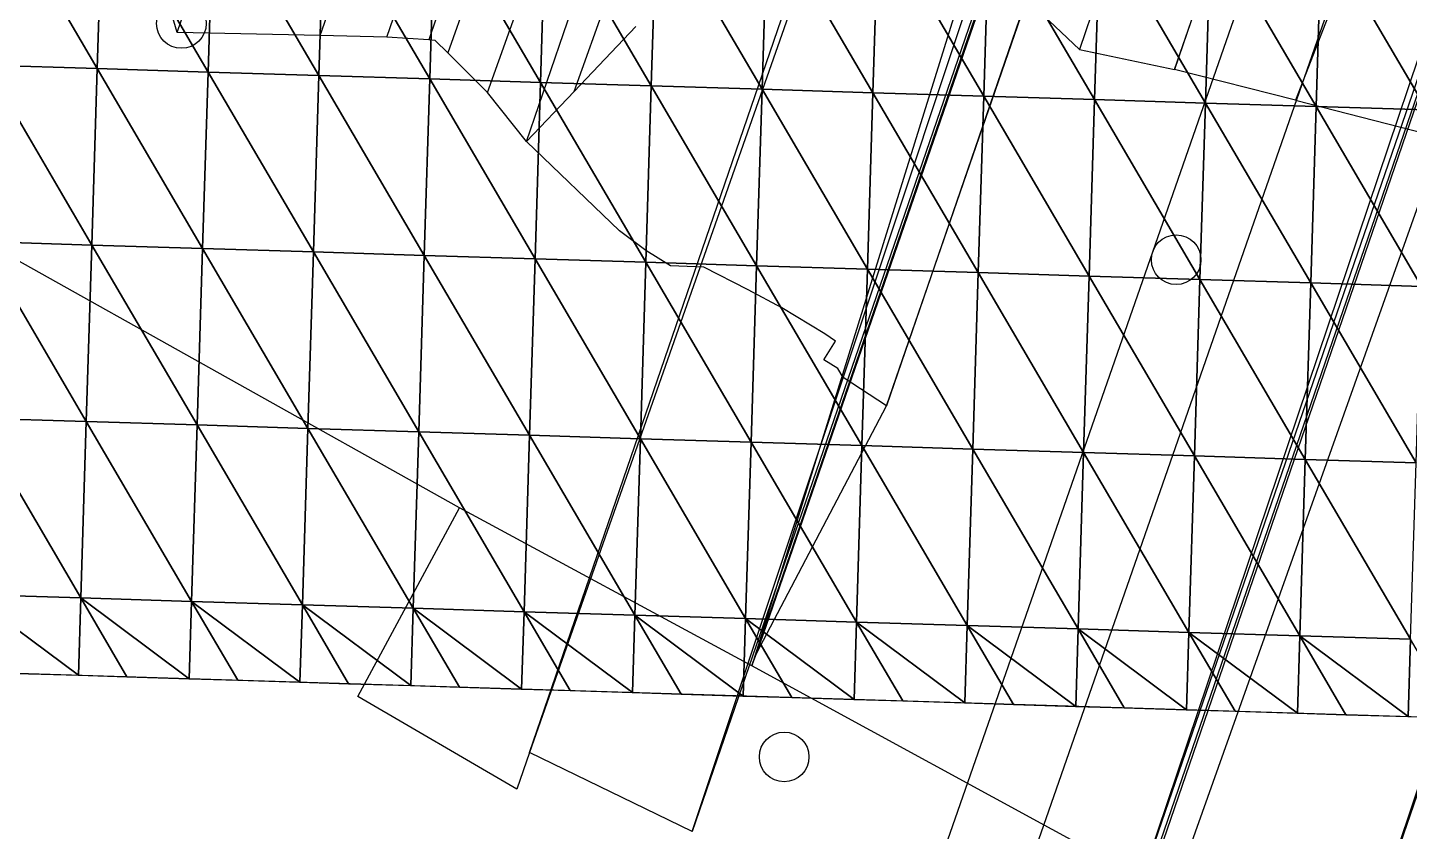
# Model space of a CAD drawing. Extents: x -1515 to 3065, y -1614 to 5536.
# Drawn here: x 19 to 617, y -1068 to -720 of the extents above; entities that cross this region are included whole.
import ezdxf

# ---------------------------------------------------------------- set-up
doc = ezdxf.new("R2010")
doc.units = 0
doc.header["$MEASUREMENT"] = 0
doc.layers.get('0').update_dxf_attribs({"linetype": 'CONTINUOUS'})
for name, color, linetype in [('0710400000', 7, 'CONTINUOUS'), ('___', 6, 'CONTINUOUS'), ('_______________', 7, 'CONTINUOUS'), ('GOOGLE_EARTH_SNAPSHOT', 72, 'CONTINUOUS'), ('GOOGLE_EARTH_TERRAIN', 142, 'CONTINUOUS'), ('N-RAION', 1, 'CONTINUOUS')]:
    doc.layers.add(name, color=color, linetype=linetype)

# ---------------------------------------------------------------- blocks, each defined once
blk = doc.blocks.new('GOOGLE_EARTH_TERRAIN')
at = {"color": 8}
mesh = blk.add_polyface(dxfattribs=at)
corners = [(48.98, -738.08, -0.96), (3.4, -660.24, -0.96), (1.02, -736.59, -0.96)]
mesh.append_faces([[corners[k] for k in face] for face in [(0, 1, 2)]], dxfattribs={"color": 8})
mesh = blk.add_polyface(dxfattribs=at)
corners = [(51.36, -661.73, -1.96), (3.4, -660.24, -0.96), (48.98, -738.08, -0.96)]
mesh.append_faces([[corners[k] for k in face] for face in [(0, 1, 2)]], dxfattribs={"color": 8})
mesh = blk.add_polyface(dxfattribs=at)
corners = [(96.94, -739.57, -1.96), (51.36, -661.73, -1.96), (48.98, -738.08, -0.96)]
mesh.append_faces([[corners[k] for k in face] for face in [(0, 1, 2)]], dxfattribs={"color": 8})
mesh = blk.add_polyface(dxfattribs=at)
corners = [(99.32, -663.23, -1.96), (51.36, -661.73, -1.96), (96.94, -739.57, -1.96)]
mesh.append_faces([[corners[k] for k in face] for face in [(0, 1, 2)]], dxfattribs={"color": 8})
mesh = blk.add_polyface(dxfattribs=at)
corners = [(144.9, -741.07, -2.96), (99.32, -663.23, -1.96), (96.94, -739.57, -1.96)]
mesh.append_faces([[corners[k] for k in face] for face in [(0, 1, 2)]], dxfattribs={"color": 8})
mesh = blk.add_polyface(dxfattribs=at)
corners = [(147.27, -664.72, -1.96), (99.32, -663.23, -1.96), (144.9, -741.07, -2.96)]
mesh.append_faces([[corners[k] for k in face] for face in [(0, 1, 2)]], dxfattribs={"color": 8})
mesh = blk.add_polyface(dxfattribs=at)
corners = [(192.86, -742.56, -2.96), (147.27, -664.72, -1.96), (144.9, -741.07, -2.96)]
mesh.append_faces([[corners[k] for k in face] for face in [(0, 1, 2)]], dxfattribs={"color": 8})
mesh = blk.add_polyface(dxfattribs=at)
corners = [(195.23, -666.21, -1.96), (147.27, -664.72, -1.96), (192.86, -742.56, -2.96)]
mesh.append_faces([[corners[k] for k in face] for face in [(0, 1, 2)]], dxfattribs={"color": 8})
mesh = blk.add_polyface(dxfattribs=at)
corners = [(240.82, -744.05, -2.96), (195.23, -666.21, -1.96), (192.86, -742.56, -2.96)]
mesh.append_faces([[corners[k] for k in face] for face in [(0, 1, 2)]], dxfattribs={"color": 8})
mesh = blk.add_polyface(dxfattribs=at)
corners = [(243.19, -667.7, -1.96), (195.23, -666.21, -1.96), (240.82, -744.05, -2.96)]
mesh.append_faces([[corners[k] for k in face] for face in [(0, 1, 2)]], dxfattribs={"color": 8})
mesh = blk.add_polyface(dxfattribs=at)
corners = [(288.77, -745.54, -1.96), (243.19, -667.7, -1.96), (240.82, -744.05, -2.96)]
mesh.append_faces([[corners[k] for k in face] for face in [(0, 1, 2)]], dxfattribs={"color": 8})
mesh = blk.add_polyface(dxfattribs=at)
corners = [(291.15, -669.19, -2.96), (243.19, -667.7, -1.96), (288.77, -745.54, -1.96)]
mesh.append_faces([[corners[k] for k in face] for face in [(0, 1, 2)]], dxfattribs={"color": 8})
mesh = blk.add_polyface(dxfattribs=at)
corners = [(336.73, -747.03, -1.96), (291.15, -669.19, -2.96), (288.77, -745.54, -1.96)]
mesh.append_faces([[corners[k] for k in face] for face in [(0, 1, 2)]], dxfattribs={"color": 8})
mesh = blk.add_polyface(dxfattribs=at)
corners = [(339.11, -670.68, -2.96), (291.15, -669.19, -2.96), (336.73, -747.03, -1.96)]
mesh.append_faces([[corners[k] for k in face] for face in [(0, 1, 2)]], dxfattribs={"color": 8})
mesh = blk.add_polyface(dxfattribs=at)
corners = [(384.69, -748.52, -0.96), (339.11, -670.68, -2.96), (336.73, -747.03, -1.96)]
mesh.append_faces([[corners[k] for k in face] for face in [(0, 1, 2)]], dxfattribs={"color": 8})
mesh = blk.add_polyface(dxfattribs=at)
corners = [(387.06, -672.18, -1.96), (339.11, -670.68, -2.96), (384.69, -748.52, -0.96)]
mesh.append_faces([[corners[k] for k in face] for face in [(0, 1, 2)]], dxfattribs={"color": 8})
mesh = blk.add_polyface(dxfattribs=at)
corners = [(432.65, -750.01, -0.96), (387.06, -672.18, -1.96), (384.69, -748.52, -0.96)]
mesh.append_faces([[corners[k] for k in face] for face in [(0, 1, 2)]], dxfattribs={"color": 8})
mesh = blk.add_polyface(dxfattribs=at)
corners = [(435.02, -673.67, -0.96), (387.06, -672.18, -1.96), (432.65, -750.01, -0.96)]
mesh.append_faces([[corners[k] for k in face] for face in [(0, 1, 2)]], dxfattribs={"color": 8})
mesh = blk.add_polyface(dxfattribs=at)
corners = [(480.61, -751.5, -0.96), (435.02, -673.67, -0.96), (432.65, -750.01, -0.96)]
mesh.append_faces([[corners[k] for k in face] for face in [(0, 1, 2)]], dxfattribs={"color": 8})
mesh = blk.add_polyface(dxfattribs=at)
corners = [(482.98, -675.16, -0.96), (435.02, -673.67, -0.96), (480.61, -751.5, -0.96)]
mesh.append_faces([[corners[k] for k in face] for face in [(0, 1, 2)]], dxfattribs={"color": 8})
mesh = blk.add_polyface(dxfattribs=at)
corners = [(528.57, -752.99, -1.96), (482.98, -675.16, -0.96), (480.61, -751.5, -0.96)]
mesh.append_faces([[corners[k] for k in face] for face in [(0, 1, 2)]], dxfattribs={"color": 8})
mesh = blk.add_polyface(dxfattribs=at)
corners = [(530.94, -676.64, 0.04), (482.98, -675.16, -0.96), (528.57, -752.99, -1.96)]
mesh.append_faces([[corners[k] for k in face] for face in [(0, 1, 2)]], dxfattribs={"color": 8})
mesh = blk.add_polyface(dxfattribs=at)
corners = [(576.53, -754.48, -1.96), (530.94, -676.64, 0.04), (528.57, -752.99, -1.96)]
mesh.append_faces([[corners[k] for k in face] for face in [(0, 1, 2)]], dxfattribs={"color": 8})
mesh = blk.add_polyface(dxfattribs=at)
corners = [(578.9, -678.13, -0.96), (530.94, -676.64, 0.04), (576.53, -754.48, -1.96)]
mesh.append_faces([[corners[k] for k in face] for face in [(0, 1, 2)]], dxfattribs={"color": 8})
mesh = blk.add_polyface(dxfattribs=at)
corners = [(624.49, -755.97, -1.96), (578.9, -678.13, -0.96), (576.53, -754.48, -1.96)]
mesh.append_faces([[corners[k] for k in face] for face in [(0, 1, 2)]], dxfattribs={"color": 8})
mesh = blk.add_polyface(dxfattribs=at)
corners = [(626.85, -679.62, -1.96), (578.9, -678.13, -0.96), (624.49, -755.97, -1.96)]
mesh.append_faces([[corners[k] for k in face] for face in [(0, 1, 2)]], dxfattribs={"color": 8})
mesh = blk.add_polyface(dxfattribs=at)
corners = [(46.6, -814.43, -1.96), (1.02, -736.59, -0.96), (-1.36, -812.93, -1.96)]
mesh.append_faces([[corners[k] for k in face] for face in [(0, 1, 2)]], dxfattribs={"color": 8})
mesh = blk.add_polyface(dxfattribs=at)
corners = [(48.98, -738.08, -0.96), (1.02, -736.59, -0.96), (46.6, -814.43, -1.96)]
mesh.append_faces([[corners[k] for k in face] for face in [(0, 1, 2)]], dxfattribs={"color": 8})
mesh = blk.add_polyface(dxfattribs=at)
corners = [(94.56, -815.92, -1.96), (48.98, -738.08, -0.96), (46.6, -814.43, -1.96)]
mesh.append_faces([[corners[k] for k in face] for face in [(0, 1, 2)]], dxfattribs={"color": 8})
mesh = blk.add_polyface(dxfattribs=at)
corners = [(96.94, -739.57, -1.96), (48.98, -738.08, -0.96), (94.56, -815.92, -1.96)]
mesh.append_faces([[corners[k] for k in face] for face in [(0, 1, 2)]], dxfattribs={"color": 8})
mesh = blk.add_polyface(dxfattribs=at)
corners = [(142.52, -817.41, -2.96), (96.94, -739.57, -1.96), (94.56, -815.92, -1.96)]
mesh.append_faces([[corners[k] for k in face] for face in [(0, 1, 2)]], dxfattribs={"color": 8})
mesh = blk.add_polyface(dxfattribs=at)
corners = [(144.9, -741.07, -2.96), (96.94, -739.57, -1.96), (142.52, -817.41, -2.96)]
mesh.append_faces([[corners[k] for k in face] for face in [(0, 1, 2)]], dxfattribs={"color": 8})
mesh = blk.add_polyface(dxfattribs=at)
corners = [(190.48, -818.91, -2.96), (144.9, -741.07, -2.96), (142.52, -817.41, -2.96)]
mesh.append_faces([[corners[k] for k in face] for face in [(0, 1, 2)]], dxfattribs={"color": 8})
mesh = blk.add_polyface(dxfattribs=at)
corners = [(192.86, -742.56, -2.96), (144.9, -741.07, -2.96), (190.48, -818.91, -2.96)]
mesh.append_faces([[corners[k] for k in face] for face in [(0, 1, 2)]], dxfattribs={"color": 8})
mesh = blk.add_polyface(dxfattribs=at)
corners = [(238.44, -820.4, -2.96), (192.86, -742.56, -2.96), (190.48, -818.91, -2.96)]
mesh.append_faces([[corners[k] for k in face] for face in [(0, 1, 2)]], dxfattribs={"color": 8})
mesh = blk.add_polyface(dxfattribs=at)
corners = [(240.82, -744.05, -2.96), (192.86, -742.56, -2.96), (238.44, -820.4, -2.96)]
mesh.append_faces([[corners[k] for k in face] for face in [(0, 1, 2)]], dxfattribs={"color": 8})
mesh = blk.add_polyface(dxfattribs=at)
corners = [(286.4, -821.89, -1.96), (240.82, -744.05, -2.96), (238.44, -820.4, -2.96)]
mesh.append_faces([[corners[k] for k in face] for face in [(0, 1, 2)]], dxfattribs={"color": 8})
mesh = blk.add_polyface(dxfattribs=at)
corners = [(288.77, -745.54, -1.96), (240.82, -744.05, -2.96), (286.4, -821.89, -1.96)]
mesh.append_faces([[corners[k] for k in face] for face in [(0, 1, 2)]], dxfattribs={"color": 8})
mesh = blk.add_polyface(dxfattribs=at)
corners = [(334.36, -823.38, -1.96), (288.77, -745.54, -1.96), (286.4, -821.89, -1.96)]
mesh.append_faces([[corners[k] for k in face] for face in [(0, 1, 2)]], dxfattribs={"color": 8})
mesh = blk.add_polyface(dxfattribs=at)
corners = [(336.73, -747.03, -1.96), (288.77, -745.54, -1.96), (334.36, -823.38, -1.96)]
mesh.append_faces([[corners[k] for k in face] for face in [(0, 1, 2)]], dxfattribs={"color": 8})
mesh = blk.add_polyface(dxfattribs=at)
corners = [(382.32, -824.87, -0.96), (336.73, -747.03, -1.96), (334.36, -823.38, -1.96)]
mesh.append_faces([[corners[k] for k in face] for face in [(0, 1, 2)]], dxfattribs={"color": 8})
mesh = blk.add_polyface(dxfattribs=at)
corners = [(384.69, -748.52, -0.96), (336.73, -747.03, -1.96), (382.32, -824.87, -0.96)]
mesh.append_faces([[corners[k] for k in face] for face in [(0, 1, 2)]], dxfattribs={"color": 8})
mesh = blk.add_polyface(dxfattribs=at)
corners = [(430.28, -826.36, -1.96), (384.69, -748.52, -0.96), (382.32, -824.87, -0.96)]
mesh.append_faces([[corners[k] for k in face] for face in [(0, 1, 2)]], dxfattribs={"color": 8})
mesh = blk.add_polyface(dxfattribs=at)
corners = [(432.65, -750.01, -0.96), (384.69, -748.52, -0.96), (430.28, -826.36, -1.96)]
mesh.append_faces([[corners[k] for k in face] for face in [(0, 1, 2)]], dxfattribs={"color": 8})
mesh = blk.add_polyface(dxfattribs=at)
corners = [(478.24, -827.85, -1.96), (432.65, -750.01, -0.96), (430.28, -826.36, -1.96)]
mesh.append_faces([[corners[k] for k in face] for face in [(0, 1, 2)]], dxfattribs={"color": 8})
mesh = blk.add_polyface(dxfattribs=at)
corners = [(480.61, -751.5, -0.96), (432.65, -750.01, -0.96), (478.24, -827.85, -1.96)]
mesh.append_faces([[corners[k] for k in face] for face in [(0, 1, 2)]], dxfattribs={"color": 8})
mesh = blk.add_polyface(dxfattribs=at)
corners = [(526.2, -829.34, -2.96), (480.61, -751.5, -0.96), (478.24, -827.85, -1.96)]
mesh.append_faces([[corners[k] for k in face] for face in [(0, 1, 2)]], dxfattribs={"color": 8})
mesh = blk.add_polyface(dxfattribs=at)
corners = [(528.57, -752.99, -1.96), (480.61, -751.5, -0.96), (526.2, -829.34, -2.96)]
mesh.append_faces([[corners[k] for k in face] for face in [(0, 1, 2)]], dxfattribs={"color": 8})
mesh = blk.add_polyface(dxfattribs=at)
corners = [(574.16, -830.83, -2.96), (528.57, -752.99, -1.96), (526.2, -829.34, -2.96)]
mesh.append_faces([[corners[k] for k in face] for face in [(0, 1, 2)]], dxfattribs={"color": 8})
mesh = blk.add_polyface(dxfattribs=at)
corners = [(576.53, -754.48, -1.96), (528.57, -752.99, -1.96), (574.16, -830.83, -2.96)]
mesh.append_faces([[corners[k] for k in face] for face in [(0, 1, 2)]], dxfattribs={"color": 8})
mesh = blk.add_polyface(dxfattribs=at)
corners = [(622.12, -832.32, -2.96), (576.53, -754.48, -1.96), (574.16, -830.83, -2.96)]
mesh.append_faces([[corners[k] for k in face] for face in [(0, 1, 2)]], dxfattribs={"color": 8})
mesh = blk.add_polyface(dxfattribs=at)
corners = [(624.49, -755.97, -1.96), (576.53, -754.48, -1.96), (622.12, -832.32, -2.96)]
mesh.append_faces([[corners[k] for k in face] for face in [(0, 1, 2)]], dxfattribs={"color": 8})
mesh = blk.add_polyface(dxfattribs=at)
corners = [(44.22, -890.77, -1.96), (-1.36, -812.93, -1.96), (-3.74, -889.28, -0.96)]
mesh.append_faces([[corners[k] for k in face] for face in [(0, 1, 2)]], dxfattribs={"color": 8})
mesh = blk.add_polyface(dxfattribs=at)
corners = [(46.6, -814.43, -1.96), (-1.36, -812.93, -1.96), (44.22, -890.77, -1.96)]
mesh.append_faces([[corners[k] for k in face] for face in [(0, 1, 2)]], dxfattribs={"color": 8})
mesh = blk.add_polyface(dxfattribs=at)
corners = [(92.19, -892.27, -1.96), (46.6, -814.43, -1.96), (44.22, -890.77, -1.96)]
mesh.append_faces([[corners[k] for k in face] for face in [(0, 1, 2)]], dxfattribs={"color": 8})
mesh = blk.add_polyface(dxfattribs=at)
corners = [(94.56, -815.92, -1.96), (46.6, -814.43, -1.96), (92.19, -892.27, -1.96)]
mesh.append_faces([[corners[k] for k in face] for face in [(0, 1, 2)]], dxfattribs={"color": 8})
mesh = blk.add_polyface(dxfattribs=at)
corners = [(140.15, -893.76, -2.96), (94.56, -815.92, -1.96), (92.19, -892.27, -1.96)]
mesh.append_faces([[corners[k] for k in face] for face in [(0, 1, 2)]], dxfattribs={"color": 8})
mesh = blk.add_polyface(dxfattribs=at)
corners = [(142.52, -817.41, -2.96), (94.56, -815.92, -1.96), (140.15, -893.76, -2.96)]
mesh.append_faces([[corners[k] for k in face] for face in [(0, 1, 2)]], dxfattribs={"color": 8})
mesh = blk.add_polyface(dxfattribs=at)
corners = [(188.11, -895.25, -2.96), (142.52, -817.41, -2.96), (140.15, -893.76, -2.96)]
mesh.append_faces([[corners[k] for k in face] for face in [(0, 1, 2)]], dxfattribs={"color": 8})
mesh = blk.add_polyface(dxfattribs=at)
corners = [(190.48, -818.91, -2.96), (142.52, -817.41, -2.96), (188.11, -895.25, -2.96)]
mesh.append_faces([[corners[k] for k in face] for face in [(0, 1, 2)]], dxfattribs={"color": 8})
mesh = blk.add_polyface(dxfattribs=at)
corners = [(236.07, -896.74, -2.96), (190.48, -818.91, -2.96), (188.11, -895.25, -2.96)]
mesh.append_faces([[corners[k] for k in face] for face in [(0, 1, 2)]], dxfattribs={"color": 8})
mesh = blk.add_polyface(dxfattribs=at)
corners = [(238.44, -820.4, -2.96), (190.48, -818.91, -2.96), (236.07, -896.74, -2.96)]
mesh.append_faces([[corners[k] for k in face] for face in [(0, 1, 2)]], dxfattribs={"color": 8})
mesh = blk.add_polyface(dxfattribs=at)
corners = [(284.03, -898.24, -2.96), (238.44, -820.4, -2.96), (236.07, -896.74, -2.96)]
mesh.append_faces([[corners[k] for k in face] for face in [(0, 1, 2)]], dxfattribs={"color": 8})
mesh = blk.add_polyface(dxfattribs=at)
corners = [(286.4, -821.89, -1.96), (238.44, -820.4, -2.96), (284.03, -898.24, -2.96)]
mesh.append_faces([[corners[k] for k in face] for face in [(0, 1, 2)]], dxfattribs={"color": 8})
mesh = blk.add_polyface(dxfattribs=at)
corners = [(331.99, -899.73, -2.96), (286.4, -821.89, -1.96), (284.03, -898.24, -2.96)]
mesh.append_faces([[corners[k] for k in face] for face in [(0, 1, 2)]], dxfattribs={"color": 8})
mesh = blk.add_polyface(dxfattribs=at)
corners = [(334.36, -823.38, -1.96), (286.4, -821.89, -1.96), (331.99, -899.73, -2.96)]
mesh.append_faces([[corners[k] for k in face] for face in [(0, 1, 2)]], dxfattribs={"color": 8})
mesh = blk.add_polyface(dxfattribs=at)
corners = [(379.95, -901.22, -2.96), (334.36, -823.38, -1.96), (331.99, -899.73, -2.96)]
mesh.append_faces([[corners[k] for k in face] for face in [(0, 1, 2)]], dxfattribs={"color": 8})
mesh = blk.add_polyface(dxfattribs=at)
corners = [(382.32, -824.87, -0.96), (334.36, -823.38, -1.96), (379.95, -901.22, -2.96)]
mesh.append_faces([[corners[k] for k in face] for face in [(0, 1, 2)]], dxfattribs={"color": 8})
mesh = blk.add_polyface(dxfattribs=at)
corners = [(427.91, -902.71, -2.96), (382.32, -824.87, -0.96), (379.95, -901.22, -2.96)]
mesh.append_faces([[corners[k] for k in face] for face in [(0, 1, 2)]], dxfattribs={"color": 8})
mesh = blk.add_polyface(dxfattribs=at)
corners = [(430.28, -826.36, -1.96), (382.32, -824.87, -0.96), (427.91, -902.71, -2.96)]
mesh.append_faces([[corners[k] for k in face] for face in [(0, 1, 2)]], dxfattribs={"color": 8})
mesh = blk.add_polyface(dxfattribs=at)
corners = [(475.87, -904.2, -2.96), (430.28, -826.36, -1.96), (427.91, -902.71, -2.96)]
mesh.append_faces([[corners[k] for k in face] for face in [(0, 1, 2)]], dxfattribs={"color": 8})
mesh = blk.add_polyface(dxfattribs=at)
corners = [(478.24, -827.85, -1.96), (430.28, -826.36, -1.96), (475.87, -904.2, -2.96)]
mesh.append_faces([[corners[k] for k in face] for face in [(0, 1, 2)]], dxfattribs={"color": 8})
mesh = blk.add_polyface(dxfattribs=at)
corners = [(523.83, -905.69, -2.96), (478.24, -827.85, -1.96), (475.87, -904.2, -2.96)]
mesh.append_faces([[corners[k] for k in face] for face in [(0, 1, 2)]], dxfattribs={"color": 8})
mesh = blk.add_polyface(dxfattribs=at)
corners = [(526.2, -829.34, -2.96), (478.24, -827.85, -1.96), (523.83, -905.69, -2.96)]
mesh.append_faces([[corners[k] for k in face] for face in [(0, 1, 2)]], dxfattribs={"color": 8})
mesh = blk.add_polyface(dxfattribs=at)
corners = [(571.79, -907.18, -2.96), (526.2, -829.34, -2.96), (523.83, -905.69, -2.96)]
mesh.append_faces([[corners[k] for k in face] for face in [(0, 1, 2)]], dxfattribs={"color": 8})
mesh = blk.add_polyface(dxfattribs=at)
corners = [(574.16, -830.83, -2.96), (526.2, -829.34, -2.96), (571.79, -907.18, -2.96)]
mesh.append_faces([[corners[k] for k in face] for face in [(0, 1, 2)]], dxfattribs={"color": 8})
mesh = blk.add_polyface(dxfattribs=at)
corners = [(619.75, -908.66, -2.96), (574.16, -830.83, -2.96), (571.79, -907.18, -2.96)]
mesh.append_faces([[corners[k] for k in face] for face in [(0, 1, 2)]], dxfattribs={"color": 8})
mesh = blk.add_polyface(dxfattribs=at)
corners = [(622.12, -832.32, -2.96), (574.16, -830.83, -2.96), (619.75, -908.66, -2.96)]
mesh.append_faces([[corners[k] for k in face] for face in [(0, 1, 2)]], dxfattribs={"color": 8})
mesh = blk.add_polyface(dxfattribs=at)
corners = [(41.85, -967.12, -1.96), (-3.74, -889.28, -0.96), (-6.11, -965.63, -0.96)]
mesh.append_faces([[corners[k] for k in face] for face in [(0, 1, 2)]], dxfattribs={"color": 8})
mesh = blk.add_polyface(dxfattribs=at)
corners = [(44.22, -890.77, -1.96), (-3.74, -889.28, -0.96), (41.85, -967.12, -1.96)]
mesh.append_faces([[corners[k] for k in face] for face in [(0, 1, 2)]], dxfattribs={"color": 8})
mesh = blk.add_polyface(dxfattribs=at)
corners = [(89.81, -968.61, -1.96), (44.22, -890.77, -1.96), (41.85, -967.12, -1.96)]
mesh.append_faces([[corners[k] for k in face] for face in [(0, 1, 2)]], dxfattribs={"color": 8})
mesh = blk.add_polyface(dxfattribs=at)
corners = [(92.19, -892.27, -1.96), (44.22, -890.77, -1.96), (89.81, -968.61, -1.96)]
mesh.append_faces([[corners[k] for k in face] for face in [(0, 1, 2)]], dxfattribs={"color": 8})
mesh = blk.add_polyface(dxfattribs=at)
corners = [(137.77, -970.11, -1.96), (92.19, -892.27, -1.96), (89.81, -968.61, -1.96)]
mesh.append_faces([[corners[k] for k in face] for face in [(0, 1, 2)]], dxfattribs={"color": 8})
mesh = blk.add_polyface(dxfattribs=at)
corners = [(140.15, -893.76, -2.96), (92.19, -892.27, -1.96), (137.77, -970.11, -1.96)]
mesh.append_faces([[corners[k] for k in face] for face in [(0, 1, 2)]], dxfattribs={"color": 8})
mesh = blk.add_polyface(dxfattribs=at)
corners = [(185.73, -971.6, -1.96), (140.15, -893.76, -2.96), (137.77, -970.11, -1.96)]
mesh.append_faces([[corners[k] for k in face] for face in [(0, 1, 2)]], dxfattribs={"color": 8})
mesh = blk.add_polyface(dxfattribs=at)
corners = [(188.11, -895.25, -2.96), (140.15, -893.76, -2.96), (185.73, -971.6, -1.96)]
mesh.append_faces([[corners[k] for k in face] for face in [(0, 1, 2)]], dxfattribs={"color": 8})
mesh = blk.add_polyface(dxfattribs=at)
corners = [(233.69, -973.09, -1.96), (188.11, -895.25, -2.96), (185.73, -971.6, -1.96)]
mesh.append_faces([[corners[k] for k in face] for face in [(0, 1, 2)]], dxfattribs={"color": 8})
mesh = blk.add_polyface(dxfattribs=at)
corners = [(236.07, -896.74, -2.96), (188.11, -895.25, -2.96), (233.69, -973.09, -1.96)]
mesh.append_faces([[corners[k] for k in face] for face in [(0, 1, 2)]], dxfattribs={"color": 8})
mesh = blk.add_polyface(dxfattribs=at)
corners = [(281.65, -974.58, -2.96), (236.07, -896.74, -2.96), (233.69, -973.09, -1.96)]
mesh.append_faces([[corners[k] for k in face] for face in [(0, 1, 2)]], dxfattribs={"color": 8})
mesh = blk.add_polyface(dxfattribs=at)
corners = [(284.03, -898.24, -2.96), (236.07, -896.74, -2.96), (281.65, -974.58, -2.96)]
mesh.append_faces([[corners[k] for k in face] for face in [(0, 1, 2)]], dxfattribs={"color": 8})
mesh = blk.add_polyface(dxfattribs=at)
corners = [(329.61, -976.07, -2.96), (284.03, -898.24, -2.96), (281.65, -974.58, -2.96)]
mesh.append_faces([[corners[k] for k in face] for face in [(0, 1, 2)]], dxfattribs={"color": 8})
mesh = blk.add_polyface(dxfattribs=at)
corners = [(331.99, -899.73, -2.96), (284.03, -898.24, -2.96), (329.61, -976.07, -2.96)]
mesh.append_faces([[corners[k] for k in face] for face in [(0, 1, 2)]], dxfattribs={"color": 8})
mesh = blk.add_polyface(dxfattribs=at)
corners = [(377.57, -977.56, -3.96), (331.99, -899.73, -2.96), (329.61, -976.07, -2.96)]
mesh.append_faces([[corners[k] for k in face] for face in [(0, 1, 2)]], dxfattribs={"color": 8})
mesh = blk.add_polyface(dxfattribs=at)
corners = [(379.95, -901.22, -2.96), (331.99, -899.73, -2.96), (377.57, -977.56, -3.96)]
mesh.append_faces([[corners[k] for k in face] for face in [(0, 1, 2)]], dxfattribs={"color": 8})
mesh = blk.add_polyface(dxfattribs=at)
corners = [(425.54, -979.05, -3.96), (379.95, -901.22, -2.96), (377.57, -977.56, -3.96)]
mesh.append_faces([[corners[k] for k in face] for face in [(0, 1, 2)]], dxfattribs={"color": 8})
mesh = blk.add_polyface(dxfattribs=at)
corners = [(427.91, -902.71, -2.96), (379.95, -901.22, -2.96), (425.54, -979.05, -3.96)]
mesh.append_faces([[corners[k] for k in face] for face in [(0, 1, 2)]], dxfattribs={"color": 8})
mesh = blk.add_polyface(dxfattribs=at)
corners = [(473.5, -980.54, -3.96), (427.91, -902.71, -2.96), (425.54, -979.05, -3.96)]
mesh.append_faces([[corners[k] for k in face] for face in [(0, 1, 2)]], dxfattribs={"color": 8})
mesh = blk.add_polyface(dxfattribs=at)
corners = [(475.87, -904.2, -2.96), (427.91, -902.71, -2.96), (473.5, -980.54, -3.96)]
mesh.append_faces([[corners[k] for k in face] for face in [(0, 1, 2)]], dxfattribs={"color": 8})
mesh = blk.add_polyface(dxfattribs=at)
corners = [(521.46, -982.03, -3.96), (475.87, -904.2, -2.96), (473.5, -980.54, -3.96)]
mesh.append_faces([[corners[k] for k in face] for face in [(0, 1, 2)]], dxfattribs={"color": 8})
mesh = blk.add_polyface(dxfattribs=at)
corners = [(523.83, -905.69, -2.96), (475.87, -904.2, -2.96), (521.46, -982.03, -3.96)]
mesh.append_faces([[corners[k] for k in face] for face in [(0, 1, 2)]], dxfattribs={"color": 8})
mesh = blk.add_polyface(dxfattribs=at)
corners = [(569.42, -983.52, -3.96), (523.83, -905.69, -2.96), (521.46, -982.03, -3.96)]
mesh.append_faces([[corners[k] for k in face] for face in [(0, 1, 2)]], dxfattribs={"color": 8})
mesh = blk.add_polyface(dxfattribs=at)
corners = [(571.79, -907.18, -2.96), (523.83, -905.69, -2.96), (569.42, -983.52, -3.96)]
mesh.append_faces([[corners[k] for k in face] for face in [(0, 1, 2)]], dxfattribs={"color": 8})
mesh = blk.add_polyface(dxfattribs=at)
corners = [(617.38, -985.01, -2.96), (571.79, -907.18, -2.96), (569.42, -983.52, -3.96)]
mesh.append_faces([[corners[k] for k in face] for face in [(0, 1, 2)]], dxfattribs={"color": 8})
mesh = blk.add_polyface(dxfattribs=at)
corners = [(619.75, -908.66, -2.96), (571.79, -907.18, -2.96), (617.38, -985.01, -2.96)]
mesh.append_faces([[corners[k] for k in face] for face in [(0, 1, 2)]], dxfattribs={"color": 8})
mesh = blk.add_polyface(dxfattribs=at)
corners = [(40.8, -1000.6, -1.52), (-6.11, -965.63, -0.96), (13.88, -999.76, -0.96)]
mesh.append_faces([[corners[k] for k in face] for face in [(0, 1, 2)]], dxfattribs={"color": 8})
mesh = blk.add_polyface(dxfattribs=at)
corners = [(41.85, -967.12, -1.96), (-6.11, -965.63, -0.96), (40.8, -1000.6, -1.52)]
mesh.append_faces([[corners[k] for k in face] for face in [(0, 1, 2)]], dxfattribs={"color": 8})
mesh = blk.add_polyface(dxfattribs=at)
corners = [(61.84, -1001.26, -1.96), (41.85, -967.12, -1.96), (40.8, -1000.6, -1.52)]
mesh.append_faces([[corners[k] for k in face] for face in [(0, 1, 2)]], dxfattribs={"color": 8})
mesh = blk.add_polyface(dxfattribs=at)
corners = [(88.77, -1002.1, -1.96), (41.85, -967.12, -1.96), (61.84, -1001.26, -1.96)]
mesh.append_faces([[corners[k] for k in face] for face in [(0, 1, 2)]], dxfattribs={"color": 8})
mesh = blk.add_polyface(dxfattribs=at)
corners = [(89.81, -968.61, -1.96), (41.85, -967.12, -1.96), (88.77, -1002.1, -1.96)]
mesh.append_faces([[corners[k] for k in face] for face in [(0, 1, 2)]], dxfattribs={"color": 8})
mesh = blk.add_polyface(dxfattribs=at)
corners = [(109.8, -1002.75, -2.4), (89.81, -968.61, -1.96), (88.77, -1002.1, -1.96)]
mesh.append_faces([[corners[k] for k in face] for face in [(0, 1, 2)]], dxfattribs={"color": 8})
mesh = blk.add_polyface(dxfattribs=at)
corners = [(136.73, -1003.59, -2.4), (89.81, -968.61, -1.96), (109.8, -1002.75, -2.4)]
mesh.append_faces([[corners[k] for k in face] for face in [(0, 1, 2)]], dxfattribs={"color": 8})
mesh = blk.add_polyface(dxfattribs=at)
corners = [(137.77, -970.11, -1.96), (89.81, -968.61, -1.96), (136.73, -1003.59, -2.4)]
mesh.append_faces([[corners[k] for k in face] for face in [(0, 1, 2)]], dxfattribs={"color": 8})
mesh = blk.add_polyface(dxfattribs=at)
corners = [(157.76, -1004.24, -2.4), (137.77, -970.11, -1.96), (136.73, -1003.59, -2.4)]
mesh.append_faces([[corners[k] for k in face] for face in [(0, 1, 2)]], dxfattribs={"color": 8})
mesh = blk.add_polyface(dxfattribs=at)
corners = [(184.69, -1005.08, -2.4), (137.77, -970.11, -1.96), (157.76, -1004.24, -2.4)]
mesh.append_faces([[corners[k] for k in face] for face in [(0, 1, 2)]], dxfattribs={"color": 8})
mesh = blk.add_polyface(dxfattribs=at)
corners = [(185.73, -971.6, -1.96), (137.77, -970.11, -1.96), (184.69, -1005.08, -2.4)]
mesh.append_faces([[corners[k] for k in face] for face in [(0, 1, 2)]], dxfattribs={"color": 8})
mesh = blk.add_polyface(dxfattribs=at)
corners = [(205.72, -1005.74, -2.4), (185.73, -971.6, -1.96), (184.69, -1005.08, -2.4)]
mesh.append_faces([[corners[k] for k in face] for face in [(0, 1, 2)]], dxfattribs={"color": 8})
mesh = blk.add_polyface(dxfattribs=at)
corners = [(232.65, -1006.57, -2.4), (185.73, -971.6, -1.96), (205.72, -1005.74, -2.4)]
mesh.append_faces([[corners[k] for k in face] for face in [(0, 1, 2)]], dxfattribs={"color": 8})
mesh = blk.add_polyface(dxfattribs=at)
corners = [(233.69, -973.09, -1.96), (185.73, -971.6, -1.96), (232.65, -1006.57, -2.4)]
mesh.append_faces([[corners[k] for k in face] for face in [(0, 1, 2)]], dxfattribs={"color": 8})
mesh = blk.add_polyface(dxfattribs=at)
corners = [(253.68, -1007.23, -2.83), (233.69, -973.09, -1.96), (232.65, -1006.57, -2.4)]
mesh.append_faces([[corners[k] for k in face] for face in [(0, 1, 2)]], dxfattribs={"color": 8})
mesh = blk.add_polyface(dxfattribs=at)
corners = [(280.61, -1008.07, -3.4), (233.69, -973.09, -1.96), (253.68, -1007.23, -2.83)]
mesh.append_faces([[corners[k] for k in face] for face in [(0, 1, 2)]], dxfattribs={"color": 8})
mesh = blk.add_polyface(dxfattribs=at)
corners = [(281.65, -974.58, -2.96), (233.69, -973.09, -1.96), (280.61, -1008.07, -3.4)]
mesh.append_faces([[corners[k] for k in face] for face in [(0, 1, 2)]], dxfattribs={"color": 8})
mesh = blk.add_polyface(dxfattribs=at)
corners = [(301.64, -1008.72, -3.4), (281.65, -974.58, -2.96), (280.61, -1008.07, -3.4)]
mesh.append_faces([[corners[k] for k in face] for face in [(0, 1, 2)]], dxfattribs={"color": 8})
mesh = blk.add_polyface(dxfattribs=at)
corners = [(328.57, -1009.56, -3.4), (281.65, -974.58, -2.96), (301.64, -1008.72, -3.4)]
mesh.append_faces([[corners[k] for k in face] for face in [(0, 1, 2)]], dxfattribs={"color": 8})
mesh = blk.add_polyface(dxfattribs=at)
corners = [(329.61, -976.07, -2.96), (281.65, -974.58, -2.96), (328.57, -1009.56, -3.4)]
mesh.append_faces([[corners[k] for k in face] for face in [(0, 1, 2)]], dxfattribs={"color": 8})
mesh = blk.add_polyface(dxfattribs=at)
corners = [(349.61, -1010.21, -3.4), (329.61, -976.07, -2.96), (328.57, -1009.56, -3.4)]
mesh.append_faces([[corners[k] for k in face] for face in [(0, 1, 2)]], dxfattribs={"color": 8})
mesh = blk.add_polyface(dxfattribs=at)
corners = [(376.53, -1011.05, -3.96), (329.61, -976.07, -2.96), (349.61, -1010.21, -3.4)]
mesh.append_faces([[corners[k] for k in face] for face in [(0, 1, 2)]], dxfattribs={"color": 8})
mesh = blk.add_polyface(dxfattribs=at)
corners = [(377.57, -977.56, -3.96), (329.61, -976.07, -2.96), (376.53, -1011.05, -3.96)]
mesh.append_faces([[corners[k] for k in face] for face in [(0, 1, 2)]], dxfattribs={"color": 8})
mesh = blk.add_polyface(dxfattribs=at)
corners = [(397.57, -1011.7, -3.96), (377.57, -977.56, -3.96), (376.53, -1011.05, -3.96)]
mesh.append_faces([[corners[k] for k in face] for face in [(0, 1, 2)]], dxfattribs={"color": 8})
mesh = blk.add_polyface(dxfattribs=at)
corners = [(424.5, -1012.54, -3.96), (377.57, -977.56, -3.96), (397.57, -1011.7, -3.96)]
mesh.append_faces([[corners[k] for k in face] for face in [(0, 1, 2)]], dxfattribs={"color": 8})
mesh = blk.add_polyface(dxfattribs=at)
corners = [(425.54, -979.05, -3.96), (377.57, -977.56, -3.96), (424.5, -1012.54, -3.96)]
mesh.append_faces([[corners[k] for k in face] for face in [(0, 1, 2)]], dxfattribs={"color": 8})
mesh = blk.add_polyface(dxfattribs=at)
corners = [(445.53, -1013.19, -3.96), (425.54, -979.05, -3.96), (424.5, -1012.54, -3.96)]
mesh.append_faces([[corners[k] for k in face] for face in [(0, 1, 2)]], dxfattribs={"color": 8})
mesh = blk.add_polyface(dxfattribs=at)
corners = [(472.46, -1014.03, -3.96), (425.54, -979.05, -3.96), (445.53, -1013.19, -3.96)]
mesh.append_faces([[corners[k] for k in face] for face in [(0, 1, 2)]], dxfattribs={"color": 8})
mesh = blk.add_polyface(dxfattribs=at)
corners = [(473.5, -980.54, -3.96), (425.54, -979.05, -3.96), (472.46, -1014.03, -3.96)]
mesh.append_faces([[corners[k] for k in face] for face in [(0, 1, 2)]], dxfattribs={"color": 8})
mesh = blk.add_polyface(dxfattribs=at)
corners = [(493.49, -1014.68, -3.52), (473.5, -980.54, -3.96), (472.46, -1014.03, -3.96)]
mesh.append_faces([[corners[k] for k in face] for face in [(0, 1, 2)]], dxfattribs={"color": 8})
mesh = blk.add_polyface(dxfattribs=at)
corners = [(520.42, -1015.52, -3.52), (473.5, -980.54, -3.96), (493.49, -1014.68, -3.52)]
mesh.append_faces([[corners[k] for k in face] for face in [(0, 1, 2)]], dxfattribs={"color": 8})
mesh = blk.add_polyface(dxfattribs=at)
corners = [(521.46, -982.03, -3.96), (473.5, -980.54, -3.96), (520.42, -1015.52, -3.52)]
mesh.append_faces([[corners[k] for k in face] for face in [(0, 1, 2)]], dxfattribs={"color": 8})
mesh = blk.add_polyface(dxfattribs=at)
corners = [(541.45, -1016.17, -3.52), (521.46, -982.03, -3.96), (520.42, -1015.52, -3.52)]
mesh.append_faces([[corners[k] for k in face] for face in [(0, 1, 2)]], dxfattribs={"color": 8})
mesh = blk.add_polyface(dxfattribs=at)
corners = [(568.38, -1017, -3.52), (521.46, -982.03, -3.96), (541.45, -1016.17, -3.52)]
mesh.append_faces([[corners[k] for k in face] for face in [(0, 1, 2)]], dxfattribs={"color": 8})
mesh = blk.add_polyface(dxfattribs=at)
corners = [(569.42, -983.52, -3.96), (521.46, -982.03, -3.96), (568.38, -1017, -3.52)]
mesh.append_faces([[corners[k] for k in face] for face in [(0, 1, 2)]], dxfattribs={"color": 8})
mesh = blk.add_polyface(dxfattribs=at)
corners = [(589.41, -1017.66, -3.96), (569.42, -983.52, -3.96), (568.38, -1017, -3.52)]
mesh.append_faces([[corners[k] for k in face] for face in [(0, 1, 2)]], dxfattribs={"color": 8})
mesh = blk.add_polyface(dxfattribs=at)
corners = [(616.34, -1018.49, -3.4), (569.42, -983.52, -3.96), (589.41, -1017.66, -3.96)]
mesh.append_faces([[corners[k] for k in face] for face in [(0, 1, 2)]], dxfattribs={"color": 8})
mesh = blk.add_polyface(dxfattribs=at)
corners = [(617.38, -985.01, -2.96), (569.42, -983.52, -3.96), (616.34, -1018.49, -3.4)]
mesh.append_faces([[corners[k] for k in face] for face in [(0, 1, 2)]], dxfattribs={"color": 8})
mesh = blk.add_polyface(dxfattribs=at)
corners = [(637.37, -1019.15, -3.4), (617.38, -985.01, -2.96), (616.34, -1018.49, -3.4)]
mesh.append_faces([[corners[k] for k in face] for face in [(0, 1, 2)]], dxfattribs={"color": 8})
blk = doc.blocks.new('GOOGLE_EARTH_SNAPSHOT')
at = {"color": 8}
mesh = blk.add_polyface(dxfattribs=at)
corners = [(970.04, -1029.46), (-975.53, 1035.84), (-1038.32, -966.89), (1032.05, 973.28)]
mesh.append_faces([[corners[k] for k in face] for face in [(0, 1, 2), (1, 0, 3)]], dxfattribs={"vtx0": -1, "color": 8})

msp = doc.modelspace()

# ---------------------------------------------------------------- linework, layer by layer
at = {"layer": '0710400000', "color": 5}
for p, q in [((217.87, -748.34), (1850.07, 3787.06)), ((1807.96, 3778.83), (200.69, -731.23)), ((174.34, -724.4), (1694.97, 3761.64)), ((1713.37, 3725.3), (192.47, -725.65)), ((145.52, -723.78), (1665.02, 3714.26)), ((1973.76, 3703.14), (474.08, -729.81)), ((515.22, -738.44), (2042.09, 3688.3)), ((83.5, -722.43), (1600.49, 3682.62)), ((234.72, -769.64), (1742.85, 3627.71)), ((255.37, -747.99), (1824.22, 3618.41)), ((1998.84, 3616.92), (515.22, -738.44)), ((2273.32, 3617.09), (567.58, -751.67)), ((390.62, -884), (1920.04, 3550.72)), ((1899.9, 3514.6), (390.62, -884)), ((1726.29, 3487.4), (332.3, -996.55)), ((1866.94, 3450.75), (334.3, -991.13)), ((332.3, -996.55), (1849.74, 3415.29)), ((236.04, -1033.96), (1749.44, 3371.62)), ((1783.61, 3370.56), (236.04, -1033.96)), ((306.47, -1068.13), (1783.61, 3370.56)), ((1825.39, 3345.23), (306.47, -1068.13)), ((504.53, -1089.19), (2026.63, 3340.69)), ((2017.51, 3314.75), (492.94, -1112.47)), ((500.94, -1096.4), (2017.51, 3314.75)), ((514.98, -1094.39), (2077.14, 3298.8)), ((2077.14, 3298.8), (591.5, -1135.84)), ((1977.21, 3286.89), (431.89, -1141.68)), ((492.94, -1112.47), (1977.21, 3286.89)), ((591.5, -1135.84), (2111.33, 3281.69)), ((362.44, -1228.62), (1873.58, 3104.84)), ((567.58, -751.67), (515.22, -738.44))]:
    msp.add_line(p, q, dxfattribs=at)
at = {"layer": '___', "color": 6}
for p, q in [((412.04, -670.59), (474.08, -729.81)), ((83.5, -722.43), (77.27, -700.64)), ((145.52, -723.78), (83.5, -722.43)), ((255.37, -747.99), (282.14, -719.91)), ((174.34, -724.4), (145.52, -723.78)), ((192.47, -725.65), (174.34, -724.4)), ((195.28, -725.84), (192.47, -725.65)), ((200.69, -731.23), (195.28, -725.84)), ((217.87, -748.34), (200.69, -731.23)), ((474.08, -729.81), (515.22, -738.44)), ((234.72, -769.64), (217.87, -748.34)), ((234.72, -769.64), (255.37, -747.99)), ((567.58, -751.67), (765.04, -802.33)), ((275.08, -808.25), (234.72, -769.64)), ((286.42, -816.81), (275.08, -808.25)), ((297.05, -823.36), (286.42, -816.81)), ((311.49, -823.96), (297.05, -823.36)), ((330.68, -833.75), (311.49, -823.96)), ((345.23, -841.52), (330.68, -833.75)), ((363.86, -852.81), (345.23, -841.52)), ((368.52, -855.97), (363.86, -852.81)), ((363.5, -864.14), (368.52, -855.97)), ((369.45, -867.88), (363.5, -864.14)), ((371.83, -871.72), (369.45, -867.88)), ((390.62, -884), (371.83, -871.72)), ((334.3, -991.13), (390.62, -884)), ((332.3, -996.55), (205.79, -928.13)), ((332.3, -996.55), (334.3, -991.13)), ((504.12, -1090.01), (332.3, -996.55))]:
    msp.add_line(p, q, dxfattribs=at)
at = {"layer": '_______________', "color": 5}
for p, q in [((205.79, -928.13), (-28.87, -796.78)), ((161.76, -1009.72), (205.79, -928.13)), ((230.54, -1049.93), (161.76, -1009.72)), ((236.04, -1033.96), (230.54, -1049.93)), ((306.47, -1068.13), (236.04, -1033.96)), ((306.47, -1068.13), (306.47, -1068.13))]:
    msp.add_line(p, q, dxfattribs=at)
at = {"layer": 'N-RAION', "color": 1}
for centre in [(85.4, -718.55), (515.94, -820.77), (346.28, -1035.93)]:
    msp.add_circle(centre, 10.73, dxfattribs=at)

# ---------------------------------------------------------------- block references
at = {"layer": 'GOOGLE_EARTH_SNAPSHOT'}
msp.add_blockref('GOOGLE_EARTH_SNAPSHOT', (0, 0), dxfattribs=at)
at = {"layer": 'GOOGLE_EARTH_TERRAIN'}
msp.add_blockref('GOOGLE_EARTH_TERRAIN', (0, 0), dxfattribs=at)

doc.saveas('drawing.dxf')
